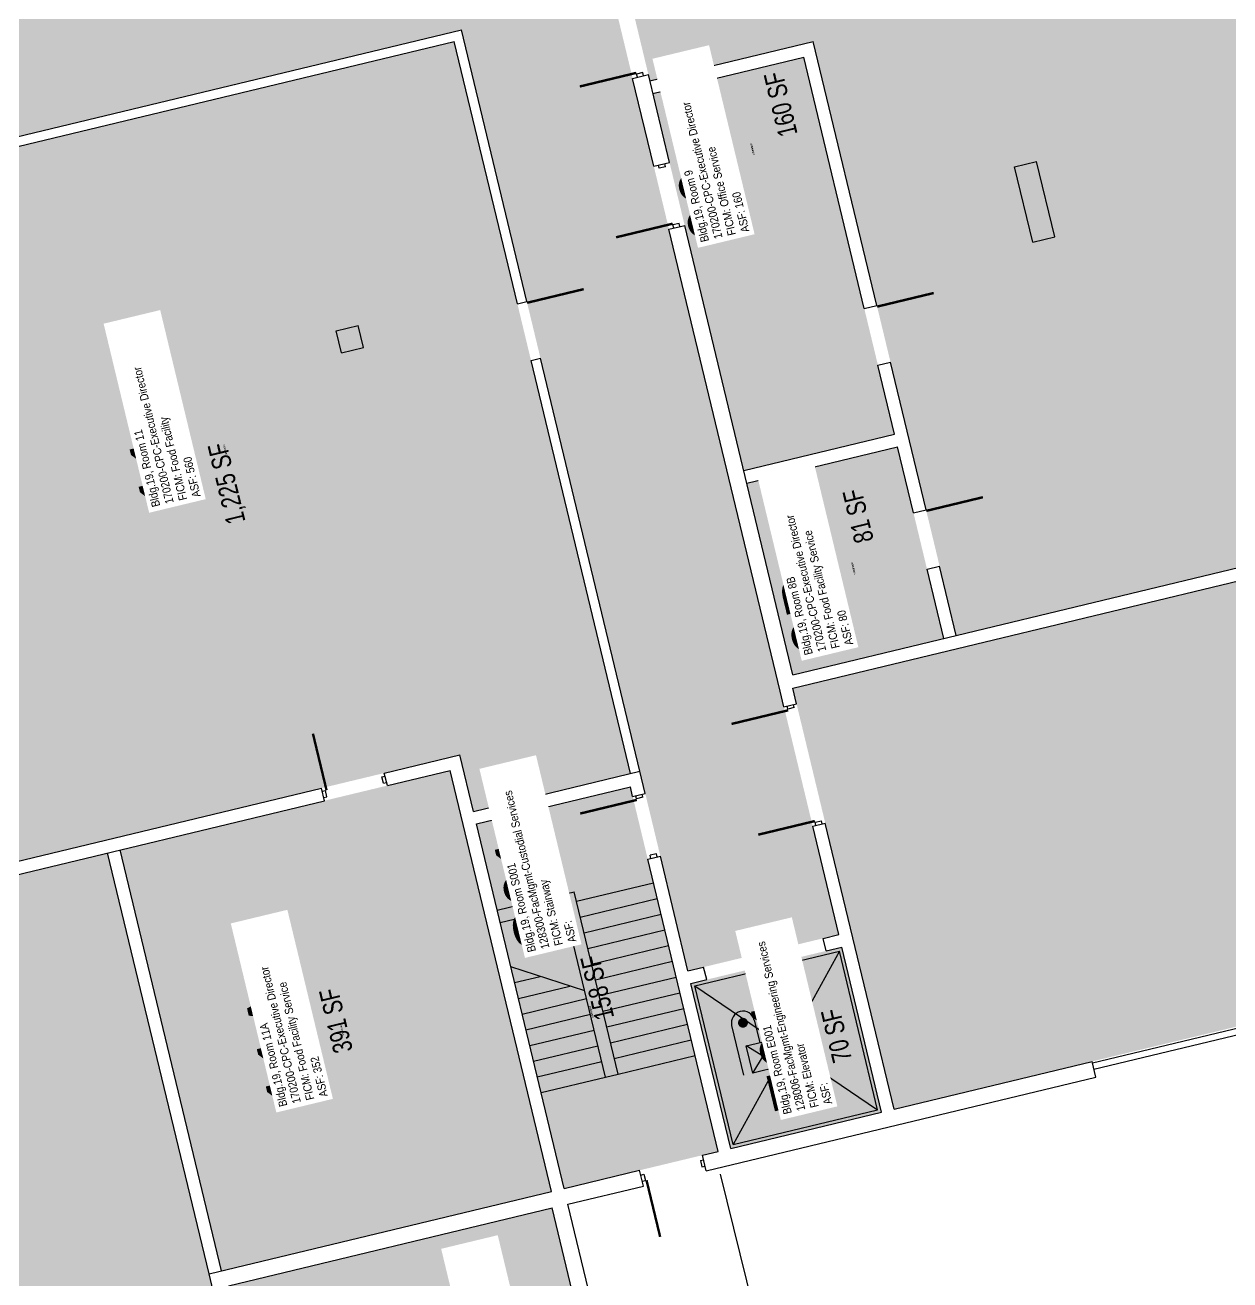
# Model space of a CAD drawing. Header units: inches. Extents: x 69214422 to 69219374, y 27667901 to 27671446.
# Drawn here: x 69216716 to 69217461, y 27669185 to 27669962 of the extents above; entities that cross this region are included whole.
import ezdxf
from ezdxf.enums import TextEntityAlignment as Align

# ---------------------------------------------------------------- set-up
doc = ezdxf.new("R2010")
doc.units = ezdxf.units.IN
doc.header["$LTSCALE"] = 100
doc.header["$MEASUREMENT"] = 0
doc.layers.get('0').update_dxf_attribs({"linetype": 'CONTINUOUS'})
for name, color, linetype in [('A-COLS', 5, 'CONTINUOUS'), ('A-DOOR', 2, 'CONTINUOUS'), ('A-FLOR', 3, 'CONTINUOUS'), ('A-GLAZ', 1, 'CONTINUOUS'), ('A-IDEN-ICON', 4, 'CONTINUOUS'), ('A-IDEN-RNUM', 7, 'CONTINUOUS'), ('A-IDEN-SNUM', 4, 'CONTINUOUS'), ('A-IDEN-VNUM', 4, 'CONTINUOUS'), ('A-SITE', 3, 'CONTINUOUS'), ('A-WALL', 5, 'CONTINUOUS'), ('AREA-TEXT', 3, 'CONTINUOUS'), ('Rooms-Category-Color', 7, 'CONTINUOUS'), ('Rooms-College-Color', 7, 'CONTINUOUS'), ('Rooms-Department-Color', 7, 'CONTINUOUS'), ('Rooms-Division-Color', 7, 'CONTINUOUS'), ('Rooms-Information', 7, 'CONTINUOUS')]:
    doc.layers.add(name, color=color, linetype=linetype)
doc.styles.add('CP_AREA', font='arial.ttf', dxfattribs={"height": 15})
doc.styles.add('CP_ROOMSNUMBER', font='arial.ttf', dxfattribs={"height": 1})
doc.styles.add('CP_ROOMVNUMBER', font='arial.ttf', dxfattribs={"width": 0.85, "height": 0.075})

# ---------------------------------------------------------------- blocks, each defined once
blk = doc.blocks.new('CPELEV')
at = {"color": 0, "linetype": 'ByBlock'}
for p, q in [((-0.035, 0.03), (-0.035, -0.08)), ((0.015, 0.03), (0.015, -0.02)), ((-0.015, -0.08), (-0.015, -0.02)), ((-0.015, -0.02), (0.045, -0.02)), ((-0.015, -0.08), (0.045, -0.02)), ((0.045, -0.08), (-0.015, -0.02)), ((0.045, -0.02), (0.045, -0.08)), ((0.045, -0.08), (-0.015, -0.08))]:
    blk.add_line(p, q, dxfattribs=at)
at = {"color": 0, "linetype": 'ByBlock', "const_width": 0.0106}
blk.add_lwpolyline([(-0.0153, 0.03, 1), (-0.0047, 0.03, 1)], format="xyb", close=True, dxfattribs=at)
at = {"color": 0, "linetype": 'ByBlock'}
blk.add_arc((-0.01, 0.03), 0.025, 0, 180, dxfattribs=at)

msp = doc.modelspace()

# ---------------------------------------------------------------- hatches: boundary and pattern name
at = {"layer": 'Rooms-Category-Color', "true_color": 0xadadad}
for points in [[(69216933.42, 27670181), (69216925, 27670216), (69216827.41, 27670621.42), (69216838.1, 27670623.99), (69216908.1, 27670640.84), (69216919.77, 27670643.65), (69216980.85, 27670389.9), (69216987.87, 27670360.73), (69216993.49, 27670337.4), (69217025.08, 27670206.15), (69217033.04, 27670173.09), (69217091.78, 27669929.06), (69217114.25, 27669835.73), (69217183.06, 27669549.9), (69217185.4, 27669540.17), (69217219.33, 27669399.2), (69217209.61, 27669396.86), (69217135.72, 27669379.07), (69217126, 27669376.73), (69217108.91, 27669447.71), (69217099.55, 27669486.59), (69217096.28, 27669500.21), (69217094.87, 27669506.04), (69217086.45, 27669541.04), (69217074.51, 27669590.62), (69217034.73, 27669755.9), (69217026.3, 27669790.9), (69216985.81, 27669959.1), (69216704.84, 27669891.46), (69216669.84, 27669883.04), (69216577.48, 27669860.8), (69216542.48, 27669852.38), (69216297.47, 27669793.4), (69216108.86, 27669748), (69216133.2, 27669646.89), (69216080.7, 27669634.25), (69216010.7, 27669617.4), (69215965.98, 27669606.63), (69215955.45, 27669650.38), (69215944.68, 27669695.1), (69215941.29, 27669709.2), (69215918.7, 27669803.02), (69215917.3, 27669808.86), (69215907, 27669851.63), (69215897.64, 27669890.52), (69215889.68, 27669923.58), (69215886.41, 27669937.19), (69215971.96, 27669957.78), (69216041.96, 27669974.63), (69216047.8, 27669976.04), (69216049.2, 27669970.21), (69216057.63, 27669935.21), (69216080.56, 27669839.93), (69216226.4, 27669875.03), (69216234.17, 27669876.9), (69216254.59, 27669881.82), (69216275.98, 27669886.97), (69216334.31, 27669901.01), (69216379.04, 27669911.78), (69216553.92, 27669953.87), (69216556.1, 27669954.4), (69216606.42, 27669966.51), (69216608.6, 27669967.04), (69216729.04, 27669996.03), (69216734.87, 27669997.43), (69216962.37, 27670052.2), (69216963.34, 27670052.43), (69216961.47, 27670060.21), (69216960.5, 27670059.98), (69216933.28, 27670053.42), (69216927.89, 27670075.78), (69216918.07, 27670116.62), (69216911.28, 27670144.81), (69216940.45, 27670151.83)], [(69217714.39, 27669402.14), (69217717.31, 27669402.85), (69217861.93, 27669437.66), (69217864.36, 27669438.24), (69218046.9, 27669482.18), (69217984.17, 27669742.74), (69217785.84, 27669695), (69217746.95, 27669685.64), (69217190.84, 27669551.77), (69217193.18, 27669542.05), (69217198.79, 27669518.71), (69217227.11, 27669401.07), (69217253.56, 27669291.21), (69217386.75, 27669323.27), (69217392.59, 27669324.68), (69217467.2, 27669342.64), (69217469.63, 27669343.23), (69217572.45, 27669367.97), (69217578.28, 27669369.38), (69217597.73, 27669374.06), (69217675.26, 27669392.72), (69217677.69, 27669393.31)], [(69217091.78, 27669484.72), (69217090.37, 27669490.56), (69216995.09, 27669467.62), (69217049.39, 27669242.06), (69217144.67, 27669265), (69217101.14, 27669445.83)], [(69216423.17, 27669078.98), (69216419.89, 27669092.59), (69216414.06, 27669091.18), (69216393.46, 27669176.74), (69216376.61, 27669246.74), (69216351.8, 27669349.8), (69216766.94, 27669449.73), (69216829.67, 27669189.17), (69216849.32, 27669107.5), (69216587.8, 27669044.55), (69216517.79, 27669027.7), (69216434.18, 27669007.57), (69216417.33, 27669077.57)], [(69217211.48, 27669389.08), (69217221.21, 27669391.42), (69217245.78, 27669289.34), (69217152.45, 27669266.87), (69217127.87, 27669368.96), (69217137.59, 27669371.3)]]:
    msp.add_hatch(color=253, dxfattribs=at).paths.add_polyline_path(points)
at = {"layer": 'Rooms-Category-Color', "true_color": 0xffe090}
for points in [[(69217242.87, 27669788.52), (69217203.55, 27669951.86), (69217102.44, 27669927.52), (69217101.51, 27669931.4), (69217066.4, 27670077.24), (69217099.46, 27670085.2), (69217731.4, 27670237.32), (69217774.18, 27670247.62), (69217857.79, 27670267.74), (69217866.22, 27670232.74), (69217874.18, 27670199.69), (69217982.3, 27669750.52), (69217783.97, 27669702.78), (69217745.08, 27669693.41), (69217292.02, 27669584.35), (69217281.72, 27669627.13), (69217273.3, 27669662.13), (69217251.3, 27669753.52)], [(69217020.47, 27669789.5), (69216981.38, 27669951.86), (69216706.24, 27669885.63), (69216671.24, 27669877.2), (69216590.55, 27669857.78), (69216691.18, 27669439.72), (69216899.24, 27669489.8), (69216938.13, 27669499.16), (69216984.8, 27669510.4), (69216993.22, 27669475.4), (69217090.44, 27669498.8), (69217089.04, 27669504.63), (69217080.61, 27669539.64), (69217070.08, 27669583.39), (69217028.89, 27669754.5)], [(69217273.94, 27669625.26), (69217265.52, 27669660.26), (69217255.69, 27669701.09), (69217162.36, 27669678.63), (69217190.91, 27669560.01), (69217284.24, 27669582.48)], [(69216901.11, 27669482.03), (69216940, 27669491.39), (69216978.89, 27669500.75), (69216985.44, 27669473.53), (69217041.61, 27669240.19), (69216938.56, 27669215.38), (69216837.44, 27669191.04), (69216774.72, 27669451.6)]]:
    msp.add_hatch(color=41, dxfattribs=at).paths.add_polyline_path(points)
at = {"layer": 'Rooms-Category-Color', "true_color": 0xfa9ba3}
msp.add_hatch(color=241, dxfattribs=at).paths.add_polyline_path([(69217104.31, 27669919.74), (69217197.65, 27669942.21), (69217253.82, 27669708.87), (69217160.48, 27669686.4), (69217123.97, 27669838.07)])
at = {"layer": 'Rooms-Category-Color', "true_color": 0xe3c5e1}
msp.add_hatch(color=254, dxfattribs=at).paths.add_polyline_path([(69217063.77, 27669139.58), (69217074.54, 27669094.86), (69217076.18, 27669088.06), (69216875.9, 27669039.84), (69216861.39, 27669100.12), (69216941.11, 27669119.31), (69216938.77, 27669129.04), (69216859.05, 27669109.84), (69216841.73, 27669181.79), (69216940.9, 27669205.66), (69217042.01, 27669230)])
at = {"layer": 'Rooms-College-Color', "true_color": 0xadadad}
for points in [[(69216933.42, 27670181), (69216925, 27670216), (69216827.41, 27670621.42), (69216838.1, 27670623.99), (69216908.1, 27670640.84), (69216919.77, 27670643.65), (69216980.85, 27670389.9), (69216987.87, 27670360.73), (69216993.49, 27670337.4), (69217025.08, 27670206.15), (69217033.04, 27670173.09), (69217091.78, 27669929.06), (69217114.25, 27669835.73), (69217183.06, 27669549.9), (69217185.4, 27669540.17), (69217219.33, 27669399.2), (69217209.61, 27669396.86), (69217135.72, 27669379.07), (69217126, 27669376.73), (69217108.91, 27669447.71), (69217099.55, 27669486.59), (69217096.28, 27669500.21), (69217094.87, 27669506.04), (69217086.45, 27669541.04), (69217074.51, 27669590.62), (69217034.73, 27669755.9), (69217026.3, 27669790.9), (69216985.81, 27669959.1), (69216704.84, 27669891.46), (69216669.84, 27669883.04), (69216577.48, 27669860.8), (69216542.48, 27669852.38), (69216297.47, 27669793.4), (69216108.86, 27669748), (69216133.2, 27669646.89), (69216080.7, 27669634.25), (69216010.7, 27669617.4), (69215965.98, 27669606.63), (69215955.45, 27669650.38), (69215944.68, 27669695.1), (69215941.29, 27669709.2), (69215918.7, 27669803.02), (69215917.3, 27669808.86), (69215907, 27669851.63), (69215897.64, 27669890.52), (69215889.68, 27669923.58), (69215886.41, 27669937.19), (69215971.96, 27669957.78), (69216041.96, 27669974.63), (69216047.8, 27669976.04), (69216049.2, 27669970.21), (69216057.63, 27669935.21), (69216080.56, 27669839.93), (69216226.4, 27669875.03), (69216234.17, 27669876.9), (69216254.59, 27669881.82), (69216275.98, 27669886.97), (69216334.31, 27669901.01), (69216379.04, 27669911.78), (69216553.92, 27669953.87), (69216556.1, 27669954.4), (69216606.42, 27669966.51), (69216608.6, 27669967.04), (69216729.04, 27669996.03), (69216734.87, 27669997.43), (69216962.37, 27670052.2), (69216963.34, 27670052.43), (69216961.47, 27670060.21), (69216960.5, 27670059.98), (69216933.28, 27670053.42), (69216927.89, 27670075.78), (69216918.07, 27670116.62), (69216911.28, 27670144.81), (69216940.45, 27670151.83)], [(69217242.87, 27669788.52), (69217203.55, 27669951.86), (69217102.44, 27669927.52), (69217101.51, 27669931.4), (69217066.4, 27670077.24), (69217099.46, 27670085.2), (69217731.4, 27670237.32), (69217774.18, 27670247.62), (69217857.79, 27670267.74), (69217866.22, 27670232.74), (69217874.18, 27670199.69), (69217982.3, 27669750.52), (69217783.97, 27669702.78), (69217745.08, 27669693.41), (69217292.02, 27669584.35), (69217281.72, 27669627.13), (69217273.3, 27669662.13), (69217251.3, 27669753.52)], [(69217020.47, 27669789.5), (69216981.38, 27669951.86), (69216706.24, 27669885.63), (69216671.24, 27669877.2), (69216590.55, 27669857.78), (69216691.18, 27669439.72), (69216899.24, 27669489.8), (69216938.13, 27669499.16), (69216984.8, 27669510.4), (69216993.22, 27669475.4), (69217090.44, 27669498.8), (69217089.04, 27669504.63), (69217080.61, 27669539.64), (69217070.08, 27669583.39), (69217028.89, 27669754.5)], [(69217104.31, 27669919.74), (69217197.65, 27669942.21), (69217253.82, 27669708.87), (69217160.48, 27669686.4), (69217123.97, 27669838.07)], [(69217714.39, 27669402.14), (69217717.31, 27669402.85), (69217861.93, 27669437.66), (69217864.36, 27669438.24), (69218046.9, 27669482.18), (69217984.17, 27669742.74), (69217785.84, 27669695), (69217746.95, 27669685.64), (69217190.84, 27669551.77), (69217193.18, 27669542.05), (69217198.79, 27669518.71), (69217227.11, 27669401.07), (69217253.56, 27669291.21), (69217386.75, 27669323.27), (69217392.59, 27669324.68), (69217467.2, 27669342.64), (69217469.63, 27669343.23), (69217572.45, 27669367.97), (69217578.28, 27669369.38), (69217597.73, 27669374.06), (69217675.26, 27669392.72), (69217677.69, 27669393.31)], [(69217273.94, 27669625.26), (69217265.52, 27669660.26), (69217255.69, 27669701.09), (69217162.36, 27669678.63), (69217190.91, 27669560.01), (69217284.24, 27669582.48)], [(69216901.11, 27669482.03), (69216940, 27669491.39), (69216978.89, 27669500.75), (69216985.44, 27669473.53), (69217041.61, 27669240.19), (69216938.56, 27669215.38), (69216837.44, 27669191.04), (69216774.72, 27669451.6)], [(69217091.78, 27669484.72), (69217090.37, 27669490.56), (69216995.09, 27669467.62), (69217049.39, 27669242.06), (69217144.67, 27669265), (69217101.14, 27669445.83)], [(69216423.17, 27669078.98), (69216419.89, 27669092.59), (69216414.06, 27669091.18), (69216393.46, 27669176.74), (69216376.61, 27669246.74), (69216351.8, 27669349.8), (69216766.94, 27669449.73), (69216829.67, 27669189.17), (69216849.32, 27669107.5), (69216587.8, 27669044.55), (69216517.79, 27669027.7), (69216434.18, 27669007.57), (69216417.33, 27669077.57)], [(69217211.48, 27669389.08), (69217221.21, 27669391.42), (69217245.78, 27669289.34), (69217152.45, 27669266.87), (69217127.87, 27669368.96), (69217137.59, 27669371.3)], [(69217063.77, 27669139.58), (69217074.54, 27669094.86), (69217076.18, 27669088.06), (69216875.9, 27669039.84), (69216861.39, 27669100.12), (69216941.11, 27669119.31), (69216938.77, 27669129.04), (69216859.05, 27669109.84), (69216841.73, 27669181.79), (69216940.9, 27669205.66), (69217042.01, 27669230)]]:
    msp.add_hatch(color=253, dxfattribs=at).paths.add_polyline_path(points)
at = {"layer": 'Rooms-Department-Color', "true_color": 0xacacac}
for points in [[(69216933.42, 27670181), (69216925, 27670216), (69216827.41, 27670621.42), (69216838.1, 27670623.99), (69216908.1, 27670640.84), (69216919.77, 27670643.65), (69216980.85, 27670389.9), (69216987.87, 27670360.73), (69216993.49, 27670337.4), (69217025.08, 27670206.15), (69217033.04, 27670173.09), (69217091.78, 27669929.06), (69217114.25, 27669835.73), (69217183.06, 27669549.9), (69217185.4, 27669540.17), (69217219.33, 27669399.2), (69217209.61, 27669396.86), (69217135.72, 27669379.07), (69217126, 27669376.73), (69217108.91, 27669447.71), (69217099.55, 27669486.59), (69217096.28, 27669500.21), (69217094.87, 27669506.04), (69217086.45, 27669541.04), (69217074.51, 27669590.62), (69217034.73, 27669755.9), (69217026.3, 27669790.9), (69216985.81, 27669959.1), (69216704.84, 27669891.46), (69216669.84, 27669883.04), (69216577.48, 27669860.8), (69216542.48, 27669852.38), (69216297.47, 27669793.4), (69216108.86, 27669748), (69216133.2, 27669646.89), (69216080.7, 27669634.25), (69216010.7, 27669617.4), (69215965.98, 27669606.63), (69215955.45, 27669650.38), (69215944.68, 27669695.1), (69215941.29, 27669709.2), (69215918.7, 27669803.02), (69215917.3, 27669808.86), (69215907, 27669851.63), (69215897.64, 27669890.52), (69215889.68, 27669923.58), (69215886.41, 27669937.19), (69215971.96, 27669957.78), (69216041.96, 27669974.63), (69216047.8, 27669976.04), (69216049.2, 27669970.21), (69216057.63, 27669935.21), (69216080.56, 27669839.93), (69216226.4, 27669875.03), (69216234.17, 27669876.9), (69216254.59, 27669881.82), (69216275.98, 27669886.97), (69216334.31, 27669901.01), (69216379.04, 27669911.78), (69216553.92, 27669953.87), (69216556.1, 27669954.4), (69216606.42, 27669966.51), (69216608.6, 27669967.04), (69216729.04, 27669996.03), (69216734.87, 27669997.43), (69216962.37, 27670052.2), (69216963.34, 27670052.43), (69216961.47, 27670060.21), (69216960.5, 27670059.98), (69216933.28, 27670053.42), (69216927.89, 27670075.78), (69216918.07, 27670116.62), (69216911.28, 27670144.81), (69216940.45, 27670151.83)], [(69217714.39, 27669402.14), (69217717.31, 27669402.85), (69217861.93, 27669437.66), (69217864.36, 27669438.24), (69218046.9, 27669482.18), (69217984.17, 27669742.74), (69217785.84, 27669695), (69217746.95, 27669685.64), (69217190.84, 27669551.77), (69217193.18, 27669542.05), (69217198.79, 27669518.71), (69217227.11, 27669401.07), (69217253.56, 27669291.21), (69217386.75, 27669323.27), (69217392.59, 27669324.68), (69217467.2, 27669342.64), (69217469.63, 27669343.23), (69217572.45, 27669367.97), (69217578.28, 27669369.38), (69217597.73, 27669374.06), (69217675.26, 27669392.72), (69217677.69, 27669393.31)], [(69217091.78, 27669484.72), (69217090.37, 27669490.56), (69216995.09, 27669467.62), (69217049.39, 27669242.06), (69217144.67, 27669265), (69217101.14, 27669445.83)], [(69216423.17, 27669078.98), (69216419.89, 27669092.59), (69216414.06, 27669091.18), (69216393.46, 27669176.74), (69216376.61, 27669246.74), (69216351.8, 27669349.8), (69216766.94, 27669449.73), (69216829.67, 27669189.17), (69216849.32, 27669107.5), (69216587.8, 27669044.55), (69216517.79, 27669027.7), (69216434.18, 27669007.57), (69216417.33, 27669077.57)], [(69217211.48, 27669389.08), (69217221.21, 27669391.42), (69217245.78, 27669289.34), (69217152.45, 27669266.87), (69217127.87, 27669368.96), (69217137.59, 27669371.3)]]:
    msp.add_hatch(color=253, dxfattribs=at).paths.add_polyline_path(points)
at = {"layer": 'Rooms-Department-Color', "true_color": 0x80bc67}
for points in [[(69217242.87, 27669788.52), (69217203.55, 27669951.86), (69217102.44, 27669927.52), (69217101.51, 27669931.4), (69217066.4, 27670077.24), (69217099.46, 27670085.2), (69217731.4, 27670237.32), (69217774.18, 27670247.62), (69217857.79, 27670267.74), (69217866.22, 27670232.74), (69217874.18, 27670199.69), (69217982.3, 27669750.52), (69217783.97, 27669702.78), (69217745.08, 27669693.41), (69217292.02, 27669584.35), (69217281.72, 27669627.13), (69217273.3, 27669662.13), (69217251.3, 27669753.52)], [(69217020.47, 27669789.5), (69216981.38, 27669951.86), (69216706.24, 27669885.63), (69216671.24, 27669877.2), (69216590.55, 27669857.78), (69216691.18, 27669439.72), (69216899.24, 27669489.8), (69216938.13, 27669499.16), (69216984.8, 27669510.4), (69216993.22, 27669475.4), (69217090.44, 27669498.8), (69217089.04, 27669504.63), (69217080.61, 27669539.64), (69217070.08, 27669583.39), (69217028.89, 27669754.5)], [(69217104.31, 27669919.74), (69217197.65, 27669942.21), (69217253.82, 27669708.87), (69217160.48, 27669686.4), (69217123.97, 27669838.07)], [(69217273.94, 27669625.26), (69217265.52, 27669660.26), (69217255.69, 27669701.09), (69217162.36, 27669678.63), (69217190.91, 27669560.01), (69217284.24, 27669582.48)], [(69216901.11, 27669482.03), (69216940, 27669491.39), (69216978.89, 27669500.75), (69216985.44, 27669473.53), (69217041.61, 27669240.19), (69216938.56, 27669215.38), (69216837.44, 27669191.04), (69216774.72, 27669451.6)], [(69217063.77, 27669139.58), (69217074.54, 27669094.86), (69217076.18, 27669088.06), (69216875.9, 27669039.84), (69216861.39, 27669100.12), (69216941.11, 27669119.31), (69216938.77, 27669129.04), (69216859.05, 27669109.84), (69216841.73, 27669181.79), (69216940.9, 27669205.66), (69217042.01, 27669230)]]:
    msp.add_hatch(color=83, dxfattribs=at).paths.add_polyline_path(points)
at = {"layer": 'Rooms-Division-Color', "true_color": 0xadadad}
for points in [[(69216933.42, 27670181), (69216925, 27670216), (69216827.41, 27670621.42), (69216838.1, 27670623.99), (69216908.1, 27670640.84), (69216919.77, 27670643.65), (69216980.85, 27670389.9), (69216987.87, 27670360.73), (69216993.49, 27670337.4), (69217025.08, 27670206.15), (69217033.04, 27670173.09), (69217091.78, 27669929.06), (69217114.25, 27669835.73), (69217183.06, 27669549.9), (69217185.4, 27669540.17), (69217219.33, 27669399.2), (69217209.61, 27669396.86), (69217135.72, 27669379.07), (69217126, 27669376.73), (69217108.91, 27669447.71), (69217099.55, 27669486.59), (69217096.28, 27669500.21), (69217094.87, 27669506.04), (69217086.45, 27669541.04), (69217074.51, 27669590.62), (69217034.73, 27669755.9), (69217026.3, 27669790.9), (69216985.81, 27669959.1), (69216704.84, 27669891.46), (69216669.84, 27669883.04), (69216577.48, 27669860.8), (69216542.48, 27669852.38), (69216297.47, 27669793.4), (69216108.86, 27669748), (69216133.2, 27669646.89), (69216080.7, 27669634.25), (69216010.7, 27669617.4), (69215965.98, 27669606.63), (69215955.45, 27669650.38), (69215944.68, 27669695.1), (69215941.29, 27669709.2), (69215918.7, 27669803.02), (69215917.3, 27669808.86), (69215907, 27669851.63), (69215897.64, 27669890.52), (69215889.68, 27669923.58), (69215886.41, 27669937.19), (69215971.96, 27669957.78), (69216041.96, 27669974.63), (69216047.8, 27669976.04), (69216049.2, 27669970.21), (69216057.63, 27669935.21), (69216080.56, 27669839.93), (69216226.4, 27669875.03), (69216234.17, 27669876.9), (69216254.59, 27669881.82), (69216275.98, 27669886.97), (69216334.31, 27669901.01), (69216379.04, 27669911.78), (69216553.92, 27669953.87), (69216556.1, 27669954.4), (69216606.42, 27669966.51), (69216608.6, 27669967.04), (69216729.04, 27669996.03), (69216734.87, 27669997.43), (69216962.37, 27670052.2), (69216963.34, 27670052.43), (69216961.47, 27670060.21), (69216960.5, 27670059.98), (69216933.28, 27670053.42), (69216927.89, 27670075.78), (69216918.07, 27670116.62), (69216911.28, 27670144.81), (69216940.45, 27670151.83)], [(69217714.39, 27669402.14), (69217717.31, 27669402.85), (69217861.93, 27669437.66), (69217864.36, 27669438.24), (69218046.9, 27669482.18), (69217984.17, 27669742.74), (69217785.84, 27669695), (69217746.95, 27669685.64), (69217190.84, 27669551.77), (69217193.18, 27669542.05), (69217198.79, 27669518.71), (69217227.11, 27669401.07), (69217253.56, 27669291.21), (69217386.75, 27669323.27), (69217392.59, 27669324.68), (69217467.2, 27669342.64), (69217469.63, 27669343.23), (69217572.45, 27669367.97), (69217578.28, 27669369.38), (69217597.73, 27669374.06), (69217675.26, 27669392.72), (69217677.69, 27669393.31)], [(69217091.78, 27669484.72), (69217090.37, 27669490.56), (69216995.09, 27669467.62), (69217049.39, 27669242.06), (69217144.67, 27669265), (69217101.14, 27669445.83)], [(69216423.17, 27669078.98), (69216419.89, 27669092.59), (69216414.06, 27669091.18), (69216393.46, 27669176.74), (69216376.61, 27669246.74), (69216351.8, 27669349.8), (69216766.94, 27669449.73), (69216829.67, 27669189.17), (69216849.32, 27669107.5), (69216587.8, 27669044.55), (69216517.79, 27669027.7), (69216434.18, 27669007.57), (69216417.33, 27669077.57)], [(69217211.48, 27669389.08), (69217221.21, 27669391.42), (69217245.78, 27669289.34), (69217152.45, 27669266.87), (69217127.87, 27669368.96), (69217137.59, 27669371.3)]]:
    msp.add_hatch(color=253, dxfattribs=at).paths.add_polyline_path(points)
at = {"layer": 'Rooms-Division-Color', "true_color": 0x80bc67}
for points in [[(69217242.87, 27669788.52), (69217203.55, 27669951.86), (69217102.44, 27669927.52), (69217101.51, 27669931.4), (69217066.4, 27670077.24), (69217099.46, 27670085.2), (69217731.4, 27670237.32), (69217774.18, 27670247.62), (69217857.79, 27670267.74), (69217866.22, 27670232.74), (69217874.18, 27670199.69), (69217982.3, 27669750.52), (69217783.97, 27669702.78), (69217745.08, 27669693.41), (69217292.02, 27669584.35), (69217281.72, 27669627.13), (69217273.3, 27669662.13), (69217251.3, 27669753.52)], [(69217020.47, 27669789.5), (69216981.38, 27669951.86), (69216706.24, 27669885.63), (69216671.24, 27669877.2), (69216590.55, 27669857.78), (69216691.18, 27669439.72), (69216899.24, 27669489.8), (69216938.13, 27669499.16), (69216984.8, 27669510.4), (69216993.22, 27669475.4), (69217090.44, 27669498.8), (69217089.04, 27669504.63), (69217080.61, 27669539.64), (69217070.08, 27669583.39), (69217028.89, 27669754.5)], [(69217104.31, 27669919.74), (69217197.65, 27669942.21), (69217253.82, 27669708.87), (69217160.48, 27669686.4), (69217123.97, 27669838.07)], [(69217273.94, 27669625.26), (69217265.52, 27669660.26), (69217255.69, 27669701.09), (69217162.36, 27669678.63), (69217190.91, 27669560.01), (69217284.24, 27669582.48)], [(69216901.11, 27669482.03), (69216940, 27669491.39), (69216978.89, 27669500.75), (69216985.44, 27669473.53), (69217041.61, 27669240.19), (69216938.56, 27669215.38), (69216837.44, 27669191.04), (69216774.72, 27669451.6)], [(69217063.77, 27669139.58), (69217074.54, 27669094.86), (69217076.18, 27669088.06), (69216875.9, 27669039.84), (69216861.39, 27669100.12), (69216941.11, 27669119.31), (69216938.77, 27669129.04), (69216859.05, 27669109.84), (69216841.73, 27669181.79), (69216940.9, 27669205.66), (69217042.01, 27669230)]]:
    msp.add_hatch(color=83, dxfattribs=at).paths.add_polyline_path(points)

# ---------------------------------------------------------------- linework, layer by layer
at = {"layer": 'A-COLS'}
for p, q in [((69216908.26, 27669772.77), (69216921.88, 27669776.05)), ((69216911.54, 27669759.16), (69216908.26, 27669772.77)), ((69216925.15, 27669762.44), (69216921.88, 27669776.05)), ((69216911.54, 27669759.16), (69216925.15, 27669762.44))]:
    msp.add_line(p, q, dxfattribs=at)
at = {"layer": 'A-DOOR'}
for points in [[(69217094.06, 27669932.44, 1.5, 1.5, 0), (69217059.06, 27669924.02, 0, 0, 0), (69217058.88, 27669924.74, 0, 0, -0.414214), (69217087.27, 27669967.06, 0, 0, -0.414214)], [(69217116.52, 27669839.11, 1.5, 1.5, 0), (69217081.52, 27669830.68, 0, 0, 0), (69217081.35, 27669831.41, 0, 0, -0.414214), (69217109.73, 27669873.73, 0, 0, -0.414214)], [(69217026.48, 27669790.17, 1.5, 1.5, 0), (69217061.48, 27669798.6, 0, 0, 0), (69217061.65, 27669797.87, 0, 0, -0.414214), (69217033.27, 27669755.55, 0, 0, -0.414214)], [(69217243.05, 27669787.79, 1.5, 1.5, 0), (69217278.05, 27669796.22, 0, 0, 0), (69217278.22, 27669795.49, 0, 0, -0.414214), (69217249.84, 27669753.17, 0, 0, -0.414214)], [(69217273.47, 27669661.4, 1.5, 1.5, 0), (69217308.47, 27669669.83, 0, 0, 0), (69217308.65, 27669669.1, 0, 0, -0.414214), (69217280.26, 27669626.78, 0, 0, -0.414214)], [(69217187.99, 27669537.97, 1.5, 1.5, 0), (69217152.99, 27669529.54, 0, 0, 0), (69217153.16, 27669528.81, 0, 0, 0.414214), (69217197.69, 27669504.05, 0, 0, 0.414214)], [(69216902.38, 27669488.5, 1.5, 1.5, 0), (69216893.96, 27669523.5, 0, 0, 0), (69216894.68, 27669523.68, 0, 0, -0.414214), (69216937, 27669495.29, 0, 0, -0.414214)], [(69217204.49, 27669469.43, 1.5, 1.5, 0), (69217169.49, 27669461, 0, 0, 0), (69217169.31, 27669461.73, 0, 0, -0.414214), (69217197.69, 27669504.05, 0, 0, -0.414214)], [(69217094.36, 27669482.52, 1.5, 1.5, 0), (69217059.36, 27669474.09, 0, 0, 0), (69217059.54, 27669473.36, 0, 0, 0.414214), (69217104.07, 27669448.6, 0, 0, 0.414214)], [(69217100.37, 27669247.14, 1.5, 1.5, 0), (69217108.79, 27669212.13, 0, 0, 0), (69217109.52, 27669212.31, 0, 0, 0.414214), (69217134.29, 27669256.84, 0, 0, 0.414214)]]:
    msp.add_lwpolyline(points, format="xyseb", dxfattribs=at)
at = {"layer": 'A-FLOR'}
for p, q in [((69217057.01, 27669419.78), (69217104.65, 27669431.25)), ((69217059.35, 27669410.06), (69217106.99, 27669421.53)), ((69217061.69, 27669400.34), (69217109.33, 27669411.81)), ((69217064.03, 27669390.62), (69217111.67, 27669402.08)), ((69217066.37, 27669380.89), (69217114.01, 27669392.36)), ((69217068.71, 27669371.17), (69217116.35, 27669382.64)), ((69217130.28, 27669367.48), (69217219.73, 27669389.01)), ((69217219.73, 27669389.01), (69217153.92, 27669269.28)), ((69217243.37, 27669290.81), (69217219.73, 27669389.01)), ((69217062.13, 27669364.34), (69217016.39, 27669379.15)), ((69217018.73, 27669369.43), (69217034.61, 27669373.25)), ((69217021.07, 27669359.7), (69217052.83, 27669367.35)), ((69217071.05, 27669361.45), (69217118.69, 27669372.92)), ((69217153.92, 27669269.28), (69217130.28, 27669367.48)), ((69217130.28, 27669367.48), (69217243.37, 27669290.81)), ((69217023.41, 27669349.98), (69217063.27, 27669359.58)), ((69217082.75, 27669312.84), (69217071.05, 27669361.45)), ((69217073.39, 27669351.73), (69217121.03, 27669363.19)), ((69217075.73, 27669342), (69217123.37, 27669353.47)), ((69217025.75, 27669340.26), (69217065.61, 27669349.85)), ((69217078.07, 27669332.28), (69217125.71, 27669343.75)), ((69217028.09, 27669330.54), (69217067.95, 27669340.13)), ((69217030.43, 27669320.81), (69217070.29, 27669330.41)), ((69217080.41, 27669322.56), (69217128.05, 27669334.03)), ((69217032.77, 27669311.09), (69217072.63, 27669320.69)), ((69217082.75, 27669312.84), (69217130.39, 27669324.3)), ((69217035.11, 27669301.37), (69217074.97, 27669310.96)), ((69217153.92, 27669269.28), (69217243.37, 27669290.81))]:
    msp.add_line(p, q, dxfattribs=at)
at = {"layer": 'A-GLAZ'}
for p, q in [((69217376.29, 27669319.73), (69217485.18, 27669345.94)), ((69217377.23, 27669315.84), (69217486.12, 27669342.05))]:
    msp.add_line(p, q, dxfattribs=at)
at = {"layer": 'A-SITE'}
msp.add_line((69217146, 27669250.92), (69217224.01, 27668935.41), dxfattribs=at)
at = {"layer": 'A-WALL'}
for p, q in [((69216704.84, 27669891.46), (69216985.81, 27669959.1)), ((69217026.3, 27669790.9), (69216985.81, 27669959.1)), ((69216706.24, 27669885.63), (69216981.38, 27669951.86)), ((69217020.47, 27669789.5), (69216981.38, 27669951.86)), ((69217102.44, 27669927.52), (69217203.55, 27669951.86)), ((69217242.87, 27669788.52), (69217203.55, 27669951.86)), ((69217104.31, 27669919.74), (69217197.65, 27669942.21)), ((69217235.09, 27669786.65), (69217197.65, 27669942.21)), ((69217091.78, 27669929.06), (69217101.51, 27669931.4)), ((69217104.89, 27669874.62), (69217091.78, 27669929.06)), ((69217098.12, 27669932.65), (69217094.23, 27669931.71)), ((69217094.7, 27669929.77), (69217094.23, 27669931.71)), ((69217098.59, 27669930.7), (69217098.12, 27669932.65)), ((69217114.61, 27669876.96), (69217101.51, 27669931.4)), ((69217104.89, 27669874.62), (69217114.61, 27669876.96)), ((69217108.27, 27669873.38), (69217107.81, 27669875.32)), ((69217112.16, 27669874.31), (69217108.27, 27669873.38)), ((69217112.16, 27669874.31), (69217111.7, 27669876.26)), ((69217328.15, 27669874.36), (69217341.76, 27669877.64)), ((69217339.38, 27669827.7), (69217328.15, 27669874.36)), ((69217353, 27669830.97), (69217341.76, 27669877.64)), ((69217114.25, 27669835.73), (69217123.97, 27669838.07)), ((69217183.06, 27669549.9), (69217114.25, 27669835.73)), ((69217120.59, 27669839.31), (69217116.7, 27669838.38)), ((69217117.17, 27669836.43), (69217116.7, 27669838.38)), ((69217121.06, 27669837.37), (69217120.59, 27669839.31)), ((69217190.91, 27669560.01), (69217123.97, 27669838.07)), ((69217339.38, 27669827.7), (69217353, 27669830.97)), ((69217020.47, 27669789.5), (69217026.3, 27669790.9)), ((69217235.09, 27669786.65), (69217242.87, 27669788.52)), ((69217028.89, 27669754.5), (69217034.73, 27669755.9)), ((69217090.44, 27669498.8), (69217028.89, 27669754.5)), ((69217096.28, 27669500.21), (69217034.73, 27669755.9)), ((69217243.52, 27669751.65), (69217251.3, 27669753.52)), ((69217253.82, 27669708.87), (69217243.52, 27669751.65)), ((69217273.3, 27669662.13), (69217251.3, 27669753.52)), ((69217160.48, 27669686.4), (69217253.82, 27669708.87)), ((69217162.36, 27669678.63), (69217255.69, 27669701.09)), ((69217265.52, 27669660.26), (69217255.69, 27669701.09)), ((69217190.91, 27669560.01), (69217745.08, 27669693.41)), ((69217190.84, 27669551.77), (69217746.95, 27669685.64)), ((69217265.52, 27669660.26), (69217273.3, 27669662.13)), ((69217273.94, 27669625.26), (69217281.72, 27669627.13)), ((69217284.24, 27669582.48), (69217273.94, 27669625.26)), ((69217292.02, 27669584.35), (69217281.72, 27669627.13)), ((69217185.4, 27669540.17), (69217183.06, 27669549.9)), ((69217193.18, 27669542.05), (69217190.84, 27669551.77)), ((69217185.4, 27669540.17), (69217193.18, 27669542.05)), ((69217187.81, 27669538.7), (69217187.34, 27669540.64)), ((69217191.7, 27669539.63), (69217187.81, 27669538.7)), ((69217191.7, 27669539.63), (69217191.23, 27669541.58)), ((69216938.13, 27669499.16), (69216984.8, 27669510.4)), ((69216993.22, 27669475.4), (69216984.8, 27669510.4)), ((69216940, 27669491.39), (69216938.13, 27669499.16)), ((69216940, 27669491.39), (69216978.89, 27669500.75)), ((69217041.61, 27669240.19), (69216978.89, 27669500.75)), ((69216993.22, 27669475.4), (69217096.28, 27669500.21)), ((69217099.55, 27669486.59), (69217096.28, 27669500.21)), ((69216936.65, 27669496.75), (69216938.6, 27669497.22)), ((69216937.59, 27669492.86), (69216936.65, 27669496.75)), ((69216937.59, 27669492.86), (69216939.53, 27669493.33)), ((69216995.09, 27669467.62), (69217090.37, 27669490.56)), ((69217091.78, 27669484.72), (69217090.37, 27669490.56)), ((69216358.68, 27669359.68), (69216899.24, 27669489.8)), ((69216901.11, 27669482.03), (69216899.24, 27669489.8)), ((69216899.71, 27669487.86), (69216901.65, 27669488.33)), ((69216900.64, 27669483.97), (69216902.59, 27669484.44)), ((69216902.59, 27669484.44), (69216901.65, 27669488.33)), ((69217091.78, 27669484.72), (69217099.55, 27669486.59)), ((69217094.19, 27669483.25), (69217093.72, 27669485.19)), ((69217098.08, 27669484.18), (69217094.19, 27669483.25)), ((69217098.08, 27669484.18), (69217097.61, 27669486.13)), ((69216220.55, 27669318.2), (69216901.11, 27669482.03)), ((69217049.39, 27669242.06), (69216995.09, 27669467.62)), ((69217203.18, 27669466.28), (69217210.96, 27669468.16)), ((69217204.66, 27669468.7), (69217208.55, 27669469.63)), ((69217205.13, 27669466.75), (69217204.66, 27669468.7)), ((69217209.02, 27669467.69), (69217208.55, 27669469.63)), ((69217253.56, 27669291.21), (69217210.96, 27669468.16)), ((69217219.33, 27669399.2), (69217203.18, 27669466.28)), ((69216837.44, 27669191.04), (69216774.72, 27669451.6)), ((69216829.67, 27669189.17), (69216766.94, 27669449.73)), ((69217101.14, 27669445.83), (69217108.91, 27669447.71)), ((69217144.67, 27669265), (69217101.14, 27669445.83)), ((69217106.5, 27669449.18), (69217102.61, 27669448.25)), ((69217103.08, 27669446.3), (69217102.61, 27669448.25)), ((69217106.97, 27669447.24), (69217106.5, 27669449.18)), ((69217126, 27669376.73), (69217108.91, 27669447.71)), ((69217047.83, 27669423.74), (69217007.96, 27669414.15)), ((69217047.83, 27669423.74), (69217055.6, 27669425.62)), ((69217074.97, 27669310.96), (69217047.83, 27669423.74)), ((69217082.75, 27669312.84), (69217055.6, 27669425.62)), ((69217049.7, 27669415.97), (69217009.84, 27669406.37)), ((69217209.61, 27669396.86), (69217219.33, 27669399.2)), ((69217211.48, 27669389.08), (69217209.61, 27669396.86)), ((69217211.48, 27669389.08), (69217221.21, 27669391.42)), ((69217245.78, 27669289.34), (69217221.21, 27669391.42)), ((69217126, 27669376.73), (69217135.72, 27669379.07)), ((69217137.59, 27669371.3), (69217135.72, 27669379.07)), ((69217127.87, 27669368.96), (69217137.59, 27669371.3)), ((69217152.45, 27669266.87), (69217127.87, 27669368.96)), ((69217253.56, 27669291.21), (69217376.06, 27669320.7)), ((69217378.4, 27669310.98), (69217376.06, 27669320.7)), ((69217074.97, 27669310.96), (69217082.75, 27669312.84)), ((69217137.29, 27669252.94), (69217378.4, 27669310.98)), ((69217152.45, 27669266.87), (69217245.78, 27669289.34)), ((69217134.95, 27669262.66), (69217144.67, 27669265)), ((69217133.7, 27669259.27), (69217135.65, 27669259.74)), ((69217133.7, 27669259.27), (69217134.64, 27669255.38)), ((69217137.29, 27669252.94), (69217134.95, 27669262.66)), ((69217049.39, 27669242.06), (69217096.06, 27669253.3)), ((69217098.4, 27669243.57), (69217096.06, 27669253.3)), ((69217096.76, 27669250.38), (69217098.7, 27669250.85)), ((69217098.7, 27669250.85), (69217099.64, 27669246.96)), ((69217134.64, 27669255.38), (69217136.58, 27669255.85)), ((69217051.73, 27669232.34), (69217098.4, 27669243.57)), ((69217097.69, 27669246.49), (69217099.64, 27669246.96)), ((69216829.67, 27669189.17), (69217041.61, 27669240.19)), ((69216841.73, 27669181.79), (69217042.01, 27669230)), ((69217063.77, 27669139.58), (69217042.01, 27669230)), ((69217073.49, 27669141.92), (69217051.73, 27669232.34)), ((69216840.9, 27669142.5), (69216829.67, 27669189.17))]:
    msp.add_line(p, q, dxfattribs=at)

# ---------------------------------------------------------------- block references
at = {"layer": 'A-IDEN-ICON', "xscale": 288, "yscale": 288, "zscale": 288, "rotation": 13.5347782757237}
msp.add_blockref('CPELEV', (69217164.86, 27669336.89), dxfattribs=at)

# ---------------------------------------------------------------- texts
at = {"layer": 'A-IDEN-RNUM', "style": 'CP_ROOMSNUMBER', "width": 0.85}
for s, p in [('0009-00', (69217165.93, 27669885.26)), ('0011-00', (69216839.77, 27669698.68)), ('0008-B0', (69217228.36, 27669625.89)), ('S001-00', (69217066.3, 27669351.34)), ('0011-A0', (69216911.83, 27669340.63)), ('E001-00', (69217193.38, 27669318.85))]:
    msp.add_text(s, height=1, rotation=103.53478, dxfattribs=at).set_placement(p, align=Align.MIDDLE)
at = {"layer": 'A-IDEN-SNUM', "style": 'CP_ROOMSNUMBER', "width": 0.85}
for s, p in [('0190000900', (69217165.93, 27669885.26)), ('0190001100', (69216839.77, 27669698.68)), ('01900008B0', (69217228.36, 27669625.89)), ('0190S00100', (69217066.3, 27669351.34)), ('01900011A0', (69216911.83, 27669340.63)), ('0190E00100', (69217193.38, 27669318.85))]:
    msp.add_text(s, height=1, rotation=103.53478, dxfattribs=at).set_placement(p, align=Align.MIDDLE)
at = {"layer": 'A-IDEN-VNUM', "style": 'CP_ROOMVNUMBER', "width": 0.85}
for s, p in [('09', (69217141.35, 27669853.47)), ('11', (69216801.45, 27669689.46)), ('8B', (69217205, 27669600.22)), ('S01', (69217030.71, 27669427.85)), ('11A', (69216876.8, 27669332.2)), ('E01', (69217189.24, 27669327.6))]:
    msp.add_text(s, height=36, rotation=103.53478, dxfattribs=at).set_placement(p, align=Align.MIDDLE)
at = {"layer": 'AREA-TEXT', "style": 'CP_AREA', "width": 0.75}
for s, p in [('160 SF', (69217183.35, 27669912.97)), ('1,225 SF', (69216840.5, 27669678.29)), ('81 SF', (69217231.28, 27669658.17)), ('158 SF', (69217069.88, 27669366.31)), ('391 SF', (69216908.17, 27669345.9)), ('70 SF', (69217217.88, 27669336.62))]:
    msp.add_text(s, height=12, rotation=103.53478, dxfattribs=at).set_placement(p, align=Align.MIDDLE_CENTER)

# ---------------------------------------------------------------- next in the draw order: texts
at = {"layer": 'Rooms-Information', "char_height": 5.1429, "width": 115.2, "attachment_point": 7, "rotation": 103.53478, "style": 'CP_ROOMVNUMBER', "bg_fill": 3, "box_fill_scale": 1.5, "bg_fill_color": 256, "bg_fill_true_color": 13158600, "bg_fill_transparency": 0}
for s, insert in [('Bldg.19, Room 9^M^J170200-CPC-Executive Director^M^JFICM: Office Service^M^JASF: 160', (69217164.19, 27669834.51)), ('Bldg.19, Room 11^M^J170200-CPC-Executive Director^M^JFICM: Food Facility^M^JASF: 560', (69216824.59, 27669670.57)), ('Bldg.19, Room 8B^M^J170200-CPC-Executive Director^M^JFICM: Food Facility Service^M^JASF: 80', (69217228.39, 27669578.96)), ('Bldg.19, Room S001^M^J128300-FacMgmt-Custodial Services^M^JFICM: Stairway^M^JASF: ', (69217057.11, 27669395.09)), ('Bldg.19, Room 11A^M^J170200-CPC-Executive Director^M^JFICM: Food Facility Service^M^JASF: 352', (69216903.28, 27669299.43)), ('Bldg.19, Room E001^M^J128006-FacMgmt-Engineering Services^M^JFICM: Elevator^M^JASF: ', (69217215.41, 27669294.78)), ('Bldg.19, Room 21^M^J170200-CPC-Executive Director^M^JFICM: General Storage^M^JASF: ', (69217033.44, 27669098.06))]:
    msp.add_mtext(s, dxfattribs=dict(at, insert=insert))

doc.saveas('drawing.dxf')
